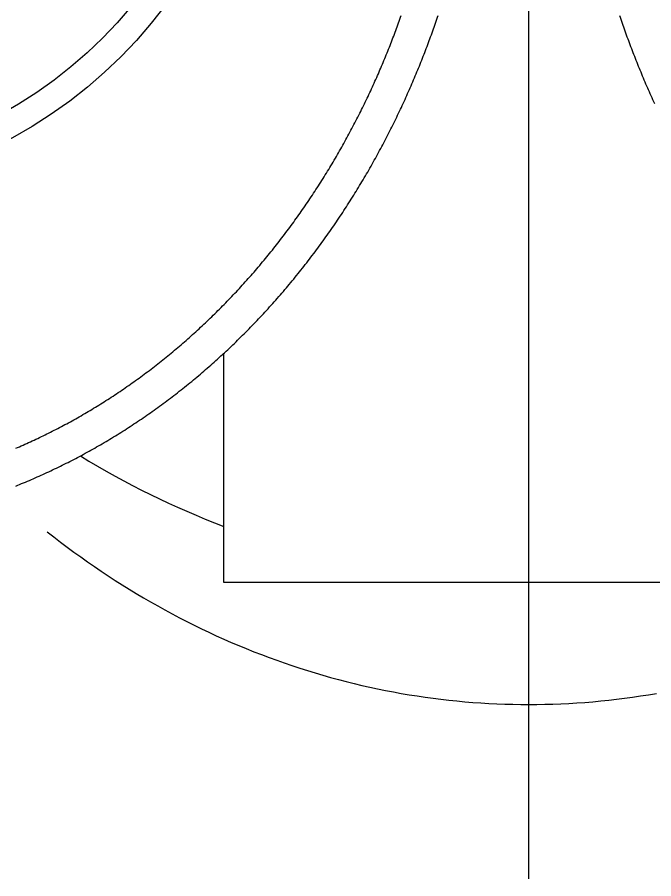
# Model space of a CAD drawing. Extents: x -34 to 19, y -49 to 62.
# Drawn here: x -5.87 to 1.43, y 35.21 to 45.09 of the extents above; entities that cross this region are included whole.
import ezdxf

# ---------------------------------------------------------------- set-up
doc = ezdxf.new("R2010")
doc.units = 0
doc.linetypes.add('CENTER', pattern=[50.8, 31.75, -6.35, 6.35, -6.35])
doc.layers.get('0').update_dxf_attribs({"linetype": 'CONTINUOUS'})
doc.layers.add('CENTER', color=1, linetype='CENTER')

msp = doc.modelspace()

# ---------------------------------------------------------------- linework, layer by layer
at = {"color": 7, "linetype": 'CONTINUOUS'}
for p, q in [((-3.5, 38.609363), (-3.5, 41.238584)), ((3.5, 38.609363), (-3.5, 38.609363))]:
    msp.add_line(p, q, dxfattribs=at)
at = {"color": 7}
for points in [[(-5.88912, 40.1485, 0), (-5.868, 40.1576, 0), (-5.84689, 40.1667, 0), (-5.8258, 40.1759, 0), (-5.80472, 40.1852, 0), (-5.78366, 40.1945, 0), (-5.76261, 40.204, 0), (-5.74157, 40.2135, 0), (-5.72055, 40.2231, 0), (-5.69954, 40.2327, 0), (-5.67855, 40.2425, 0), (-5.65758, 40.2523, 0), (-5.63662, 40.2622, 0), (-5.61568, 40.2721, 0), (-5.59475, 40.2822, 0), (-5.57384, 40.2923, 0), (-5.55295, 40.3025, 0), (-5.53207, 40.3128, 0), (-5.51121, 40.3232, 0), (-5.49036, 40.3336, 0), (-5.46953, 40.3441, 0), (-5.44872, 40.3547, 0), (-5.42793, 40.3654, 0), (-5.40716, 40.3761, 0), (-5.3864, 40.3869, 0), (-5.36566, 40.3978, 0), (-5.34494, 40.4088, 0), (-5.32423, 40.4198, 0), (-5.30355, 40.431, 0), (-5.28288, 40.4422, 0), (-5.26223, 40.4535, 0), (-5.2416, 40.4648, 0), (-5.22099, 40.4763, 0), (-5.2004, 40.4878, 0), (-5.17983, 40.4994, 0), (-5.15928, 40.5111, 0), (-5.13874, 40.5228, 0), (-5.11823, 40.5347, 0), (-5.09773, 40.5466, 0), (-5.07726, 40.5586, 0), (-5.0568, 40.5707, 0), (-5.03636, 40.5828, 0), (-5.01594, 40.595, 0), (-4.99554, 40.6074, 0), (-4.97516, 40.6197, 0), (-4.9548, 40.6322, 0), (-4.93447, 40.6448, 0), (-4.91415, 40.6574, 0), (-4.89386, 40.6701, 0), (-4.87359, 40.6829, 0), (-4.85334, 40.6957, 0), (-4.83311, 40.7087, 0), (-4.81291, 40.7217, 0), (-4.79273, 40.7348, 0), (-4.77257, 40.748, 0), (-4.75244, 40.7612, 0), (-4.73234, 40.7746, 0), (-4.71226, 40.788, 0), (-4.6922, 40.8015, 0), (-4.67217, 40.815, 0), (-4.65217, 40.8287, 0), (-4.63219, 40.8424, 0), (-4.61224, 40.8562, 0), (-4.59232, 40.87, 0), (-4.57243, 40.884, 0), (-4.55256, 40.898, 0), (-4.53272, 40.9121, 0), (-4.51291, 40.9263, 0), (-4.49313, 40.9405, 0), (-4.47338, 40.9549, 0), (-4.45366, 40.9693, 0), (-4.43397, 40.9837, 0), (-4.4143, 40.9983, 0), (-4.39467, 41.0129, 0), (-4.37508, 41.0276, 0), (-4.35551, 41.0424, 0), (-4.33597, 41.0573, 0), (-4.31647, 41.0722, 0), (-4.297, 41.0872, 0), (-4.27756, 41.1023, 0), (-4.25816, 41.1174, 0), (-4.23879, 41.1326, 0), (-4.21945, 41.1479, 0), (-4.20015, 41.1633, 0), (-4.18088, 41.1788, 0), (-4.16165, 41.1943, 0), (-4.14246, 41.2099, 0), (-4.1233, 41.2255, 0), (-4.10417, 41.2413, 0), (-4.08509, 41.2571, 0), (-4.06604, 41.273, 0), (-4.04702, 41.289, 0), (-4.02805, 41.305, 0), (-4.00911, 41.3211, 0), (-3.99021, 41.3373, 0), (-3.97135, 41.3535, 0), (-3.95253, 41.3698, 0), (-3.93375, 41.3862, 0), (-3.91502, 41.4027, 0), (-3.89633, 41.4192, 0), (-3.87768, 41.4358, 0), (-3.85907, 41.4525, 0), (-3.8405, 41.4692, 0), (-3.82198, 41.486, 0), (-3.80351, 41.5029, 0), (-3.78508, 41.5198, 0), (-3.76669, 41.5369, 0), (-3.74835, 41.5539, 0), (-3.73006, 41.5711, 0), (-3.71181, 41.5883, 0), (-3.6936, 41.6055, 0), (-3.67545, 41.6229, 0), (-3.65734, 41.6403, 0), (-3.63927, 41.6577, 0), (-3.62126, 41.6752, 0), (-3.60329, 41.6928, 0), (-3.58537, 41.7105, 0), (-3.5675, 41.7282, 0), (-3.54968, 41.746, 0), (-3.53191, 41.7638, 0), (-3.51419, 41.7817, 0), (-3.49652, 41.7996, 0), (-3.4789, 41.8177, 0), (-3.46132, 41.8357, 0), (-3.4438, 41.8539, 0), (-3.42634, 41.872, 0), (-3.40892, 41.8903, 0), (-3.39155, 41.9086, 0), (-3.37424, 41.927, 0), (-3.35698, 41.9454, 0), (-3.33978, 41.9639, 0), (-3.32262, 41.9824, 0), (-3.30552, 42.001, 0), (-3.28848, 42.0196, 0), (-3.27149, 42.0383, 0), (-3.25455, 42.0571, 0), (-3.23767, 42.0759, 0), (-3.22084, 42.0947, 0), (-3.20407, 42.1136, 0), (-3.18736, 42.1326, 0), (-3.1707, 42.1516, 0), (-3.1541, 42.1707, 0), (-3.13756, 42.1898, 0), (-3.12107, 42.209, 0), (-3.10464, 42.2282, 0), (-3.08827, 42.2474, 0), (-3.07196, 42.2668, 0), (-3.05571, 42.2861, 0), (-3.03951, 42.3055, 0), (-3.02338, 42.325, 0), (-3.0073, 42.3445, 0), (-2.99129, 42.3641, 0), (-2.97534, 42.3837, 0), (-2.95944, 42.4033, 0), (-2.94361, 42.423, 0), (-2.92784, 42.4428, 0), (-2.91213, 42.4626, 0), (-2.89649, 42.4824, 0), (-2.8809, 42.5023, 0), (-2.86538, 42.5222, 0), (-2.84992, 42.5421, 0), (-2.83452, 42.5621, 0), (-2.81919, 42.5822, 0), (-2.80392, 42.6023, 0), (-2.78871, 42.6224, 0), (-2.77356, 42.6426, 0), (-2.75848, 42.6628, 0), (-2.74346, 42.683, 0), (-2.7285, 42.7033, 0), (-2.71361, 42.7236, 0), (-2.69878, 42.744, 0), (-2.68401, 42.7643, 0), (-2.66931, 42.7848, 0), (-2.65467, 42.8052, 0), (-2.6401, 42.8257, 0), (-2.62559, 42.8463, 0), (-2.61114, 42.8668, 0), (-2.59676, 42.8874, 0), (-2.58244, 42.9081, 0), (-2.56819, 42.9287, 0), (-2.554, 42.9494, 0), (-2.53988, 42.9701, 0), (-2.52582, 42.9909, 0), (-2.51183, 43.0117, 0), (-2.4979, 43.0325, 0), (-2.48404, 43.0534, 0), (-2.47024, 43.0742, 0), (-2.45651, 43.0951, 0), (-2.44285, 43.1161, 0), (-2.42925, 43.137, 0), (-2.41571, 43.158, 0), (-2.40225, 43.179, 0), (-2.38884, 43.2001, 0), (-2.37551, 43.2211, 0), (-2.36224, 43.2422, 0), (-2.34904, 43.2633, 0), (-2.3359, 43.2845, 0), (-2.32283, 43.3056, 0), (-2.30983, 43.3268, 0), (-2.2969, 43.348, 0), (-2.28403, 43.3692, 0), (-2.27123, 43.3905, 0), (-2.2585, 43.4117, 0), (-2.24583, 43.433, 0), (-2.23323, 43.4543, 0), (-2.2207, 43.4756, 0), (-2.20824, 43.497, 0), (-2.19585, 43.5183, 0), (-2.18352, 43.5397, 0), (-2.17126, 43.5611, 0), (-2.15907, 43.5825, 0), (-2.14695, 43.6039, 0), (-2.1349, 43.6253, 0), (-2.12292, 43.6468, 0), (-2.111, 43.6683, 0), (-2.09916, 43.6897, 0), (-2.08738, 43.7112, 0), (-2.07567, 43.7327, 0), (-2.06403, 43.7542, 0), (-2.05246, 43.7758, 0), (-2.04096, 43.7973, 0), (-2.02952, 43.8188, 0), (-2.01816, 43.8404, 0), (-2.00686, 43.8619, 0), (-1.99563, 43.8835, 0), (-1.98447, 43.9051, 0), (-1.97338, 43.9267, 0), (-1.96235, 43.9483, 0), (-1.9514, 43.9699, 0), (-1.9405, 43.9915, 0), (-1.92968, 44.0131, 0), (-1.91893, 44.0347, 0), (-1.90824, 44.0563, 0), (-1.89762, 44.0779, 0), (-1.88706, 44.0996, 0), (-1.87657, 44.1212, 0), (-1.86615, 44.1428, 0), (-1.8558, 44.1645, 0), (-1.84551, 44.1861, 0), (-1.83529, 44.2078, 0), (-1.82513, 44.2294, 0), (-1.81504, 44.2511, 0), (-1.80502, 44.2727, 0), (-1.79506, 44.2944, 0), (-1.78517, 44.316, 0), (-1.77534, 44.3377, 0), (-1.76558, 44.3593, 0), (-1.75589, 44.381, 0), (-1.74626, 44.4026, 0), (-1.73669, 44.4243, 0), (-1.72719, 44.4459, 0), (-1.71776, 44.4676, 0), (-1.70839, 44.4892, 0), (-1.69908, 44.5109, 0), (-1.68984, 44.5325, 0), (-1.68066, 44.5542, 0), (-1.67155, 44.5758, 0), (-1.6625, 44.5974, 0), (-1.65352, 44.619, 0), (-1.6446, 44.6407, 0), (-1.63575, 44.6623, 0), (-1.62695, 44.6839, 0), (-1.61823, 44.7055, 0), (-1.60956, 44.7271, 0), (-1.60096, 44.7487, 0), (-1.59242, 44.7702, 0), (-1.58395, 44.7918, 0), (-1.57554, 44.8134, 0), (-1.56719, 44.8349, 0), (-1.5589, 44.8565, 0), (-1.55068, 44.878, 0), (-1.54252, 44.8995, 0), (-1.53442, 44.9211, 0), (-1.52639, 44.9426, 0), (-1.51842, 44.9641, 0), (-1.51051, 44.9855, 0), (-1.50266, 45.007, 0), (-1.49487, 45.0285, 0), (-1.48715, 45.0499, 0), (-1.47948, 45.0714, 0), (-1.47188, 45.0928, 0), (-1.46434, 45.1142, 0)], [(-5.88905, 39.7159, 0), (-5.86661, 39.7249, 0), (-5.84418, 39.734, 0), (-5.82176, 39.7431, 0), (-5.79936, 39.7524, 0), (-5.77697, 39.7617, 0), (-5.7546, 39.7711, 0), (-5.73225, 39.7806, 0), (-5.70991, 39.7902, 0), (-5.68759, 39.7998, 0), (-5.66528, 39.8095, 0), (-5.64299, 39.8193, 0), (-5.62072, 39.8292, 0), (-5.59846, 39.8392, 0), (-5.57622, 39.8493, 0), (-5.554, 39.8594, 0), (-5.5318, 39.8696, 0), (-5.50961, 39.8799, 0), (-5.48744, 39.8903, 0), (-5.46528, 39.9007, 0), (-5.44315, 39.9113, 0), (-5.42103, 39.9219, 0), (-5.39894, 39.9326, 0), (-5.37686, 39.9434, 0), (-5.3548, 39.9542, 0), (-5.33275, 39.9652, 0), (-5.31073, 39.9762, 0), (-5.28873, 39.9873, 0), (-5.26674, 39.9985, 0), (-5.24478, 40.0098, 0), (-5.22284, 40.0211, 0), (-5.20091, 40.0325, 0), (-5.17901, 40.044, 0), (-5.15712, 40.0556, 0), (-5.13526, 40.0673, 0), (-5.11342, 40.0791, 0), (-5.09159, 40.0909, 0), (-5.06979, 40.1028, 0), (-5.04801, 40.1148, 0), (-5.02626, 40.1269, 0), (-5.00452, 40.1391, 0), (-4.9828, 40.1513, 0), (-4.96111, 40.1636, 0), (-4.93944, 40.176, 0), (-4.91779, 40.1885, 0), (-4.89616, 40.2011, 0), (-4.87456, 40.2137, 0), (-4.85297, 40.2265, 0), (-4.8314, 40.2393, 0), (-4.80986, 40.2522, 0), (-4.78834, 40.2652, 0), (-4.76685, 40.2783, 0), (-4.74537, 40.2914, 0), (-4.72392, 40.3047, 0), (-4.7025, 40.318, 0), (-4.6811, 40.3314, 0), (-4.65972, 40.3449, 0), (-4.63837, 40.3584, 0), (-4.61704, 40.3721, 0), (-4.59574, 40.3858, 0), (-4.57447, 40.3996, 0), (-4.55322, 40.4135, 0), (-4.532, 40.4275, 0), (-4.51081, 40.4415, 0), (-4.48965, 40.4556, 0), (-4.46851, 40.4699, 0), (-4.4474, 40.4842, 0), (-4.42632, 40.4985, 0), (-4.40527, 40.513, 0), (-4.38426, 40.5275, 0), (-4.36327, 40.5421, 0), (-4.34231, 40.5568, 0), (-4.32138, 40.5716, 0), (-4.30048, 40.5864, 0), (-4.27962, 40.6014, 0), (-4.25878, 40.6164, 0), (-4.23798, 40.6315, 0), (-4.21722, 40.6466, 0), (-4.19648, 40.6619, 0), (-4.17578, 40.6772, 0), (-4.15511, 40.6926, 0), (-4.13448, 40.7081, 0), (-4.11388, 40.7236, 0), (-4.09332, 40.7393, 0), (-4.07279, 40.755, 0), (-4.0523, 40.7708, 0), (-4.03184, 40.7866, 0), (-4.01142, 40.8026, 0), (-3.99104, 40.8186, 0), (-3.97069, 40.8347, 0), (-3.95038, 40.8509, 0), (-3.93012, 40.8671, 0), (-3.90988, 40.8835, 0), (-3.88969, 40.8999, 0), (-3.86954, 40.9163, 0), (-3.84942, 40.9329, 0), (-3.82935, 40.9495, 0), (-3.80932, 40.9662, 0), (-3.78932, 40.983, 0), (-3.76937, 40.9999, 0), (-3.74946, 41.0168, 0), (-3.72959, 41.0338, 0), (-3.70977, 41.0509, 0), (-3.68998, 41.0681, 0), (-3.67025, 41.0853, 0), (-3.65055, 41.1026, 0), (-3.63091, 41.12, 0), (-3.61131, 41.1374, 0), (-3.59176, 41.1549, 0), (-3.57225, 41.1725, 0), (-3.55279, 41.1902, 0), (-3.53338, 41.2079, 0), (-3.51402, 41.2257, 0), (-3.4947, 41.2436, 0), (-3.47544, 41.2615, 0), (-3.45622, 41.2795, 0), (-3.43706, 41.2976, 0), (-3.41794, 41.3157, 0), (-3.39887, 41.3339, 0), (-3.37986, 41.3522, 0), (-3.36089, 41.3705, 0), (-3.34198, 41.3889, 0), (-3.32312, 41.4074, 0), (-3.30431, 41.4259, 0), (-3.28555, 41.4445, 0), (-3.26685, 41.4631, 0), (-3.24819, 41.4818, 0), (-3.2296, 41.5006, 0), (-3.21105, 41.5195, 0), (-3.19256, 41.5384, 0), (-3.17412, 41.5573, 0), (-3.15574, 41.5763, 0), (-3.13741, 41.5954, 0), (-3.11914, 41.6146, 0), (-3.10093, 41.6338, 0), (-3.08277, 41.653, 0), (-3.06466, 41.6724, 0), (-3.04662, 41.6917, 0), (-3.02863, 41.7112, 0), (-3.0107, 41.7307, 0), (-2.99282, 41.7502, 0), (-2.97501, 41.7698, 0), (-2.95725, 41.7895, 0), (-2.93955, 41.8092, 0), (-2.92191, 41.8289, 0), (-2.90434, 41.8488, 0), (-2.88682, 41.8686, 0), (-2.86936, 41.8886, 0), (-2.85196, 41.9086, 0), (-2.83462, 41.9286, 0), (-2.81735, 41.9487, 0), (-2.80013, 41.9688, 0), (-2.78298, 41.989, 0), (-2.76589, 42.0092, 0), (-2.74886, 42.0295, 0), (-2.7319, 42.0499, 0), (-2.715, 42.0703, 0), (-2.69816, 42.0907, 0), (-2.68139, 42.1112, 0), (-2.66468, 42.1317, 0), (-2.64803, 42.1523, 0), (-2.63145, 42.1729, 0), (-2.61494, 42.1936, 0), (-2.59849, 42.2143, 0), (-2.58211, 42.2351, 0), (-2.5658, 42.2559, 0), (-2.54955, 42.2767, 0), (-2.53336, 42.2976, 0), (-2.51725, 42.3186, 0), (-2.5012, 42.3395, 0), (-2.48521, 42.3606, 0), (-2.4693, 42.3816, 0), (-2.45345, 42.4027, 0), (-2.43766, 42.4239, 0), (-2.42195, 42.445, 0), (-2.4063, 42.4663, 0), (-2.39072, 42.4875, 0), (-2.3752, 42.5088, 0), (-2.35975, 42.5301, 0), (-2.34437, 42.5515, 0), (-2.32906, 42.5729, 0), (-2.31382, 42.5943, 0), (-2.29864, 42.6158, 0), (-2.28353, 42.6373, 0), (-2.26849, 42.6589, 0), (-2.25352, 42.6804, 0), (-2.23862, 42.702, 0), (-2.22378, 42.7237, 0), (-2.20902, 42.7454, 0), (-2.19432, 42.7671, 0), (-2.17969, 42.7888, 0), (-2.16513, 42.8106, 0), (-2.15064, 42.8323, 0), (-2.13622, 42.8542, 0), (-2.12187, 42.876, 0), (-2.10759, 42.8979, 0), (-2.09338, 42.9198, 0), (-2.07923, 42.9417, 0), (-2.06516, 42.9637, 0), (-2.05116, 42.9857, 0), (-2.03722, 43.0077, 0), (-2.02336, 43.0297, 0), (-2.00957, 43.0518, 0), (-1.99584, 43.0738, 0), (-1.98219, 43.0959, 0), (-1.96861, 43.1181, 0), (-1.9551, 43.1402, 0), (-1.94166, 43.1624, 0), (-1.92829, 43.1846, 0), (-1.91499, 43.2068, 0), (-1.90177, 43.229, 0), (-1.88861, 43.2512, 0), (-1.87553, 43.2735, 0), (-1.86251, 43.2958, 0), (-1.84957, 43.3181, 0), (-1.8367, 43.3404, 0), (-1.82391, 43.3627, 0), (-1.81118, 43.3851, 0), (-1.79853, 43.4074, 0), (-1.78595, 43.4298, 0), (-1.77344, 43.4522, 0), (-1.761, 43.4746, 0), (-1.74864, 43.497, 0), (-1.73635, 43.5195, 0), (-1.72413, 43.5419, 0), (-1.71198, 43.5643, 0), (-1.69991, 43.5868, 0), (-1.6879, 43.6093, 0), (-1.67597, 43.6318, 0), (-1.66411, 43.6542, 0), (-1.65233, 43.6767, 0), (-1.64061, 43.6992, 0), (-1.62897, 43.7217, 0), (-1.61739, 43.7443, 0), (-1.60589, 43.7668, 0), (-1.59446, 43.7893, 0), (-1.5831, 43.8118, 0), (-1.57181, 43.8344, 0), (-1.5606, 43.8569, 0), (-1.54945, 43.8795, 0), (-1.53837, 43.902, 0), (-1.52736, 43.9246, 0), (-1.51643, 43.9471, 0), (-1.50556, 43.9697, 0), (-1.49476, 43.9923, 0), (-1.48403, 44.0148, 0), (-1.47338, 44.0374, 0), (-1.46279, 44.06, 0), (-1.45227, 44.0826, 0), (-1.44182, 44.1051, 0), (-1.43144, 44.1277, 0), (-1.42113, 44.1503, 0), (-1.41088, 44.1728, 0), (-1.40071, 44.1954, 0), (-1.3906, 44.218, 0), (-1.38057, 44.2406, 0), (-1.3706, 44.2631, 0), (-1.3607, 44.2857, 0), (-1.35086, 44.3082, 0), (-1.3411, 44.3308, 0), (-1.3314, 44.3534, 0), (-1.32177, 44.3759, 0), (-1.31221, 44.3985, 0), (-1.30272, 44.421, 0), (-1.29329, 44.4435, 0), (-1.28393, 44.4661, 0), (-1.27464, 44.4886, 0), (-1.26541, 44.5111, 0), (-1.25625, 44.5336, 0), (-1.24716, 44.5561, 0), (-1.23814, 44.5786, 0), (-1.22918, 44.6011, 0), (-1.22028, 44.6236, 0), (-1.21146, 44.646, 0), (-1.2027, 44.6685, 0), (-1.194, 44.691, 0), (-1.18537, 44.7134, 0), (-1.17681, 44.7358, 0), (-1.16831, 44.7582, 0), (-1.15988, 44.7807, 0), (-1.15151, 44.803, 0), (-1.14321, 44.8254, 0), (-1.13497, 44.8478, 0), (-1.1268, 44.8702, 0), (-1.11869, 44.8925, 0), (-1.11065, 44.9148, 0), (-1.10267, 44.9372, 0), (-1.09476, 44.9595, 0), (-1.08691, 44.9818, 0), (-1.07912, 45.004, 0), (-1.0714, 45.0263, 0), (-1.06375, 45.0485, 0), (-1.05615, 45.0708, 0), (-1.04863, 45.093, 0), (-1.04116, 45.1152, 0)], [(1.0413, 45.1154, 0), (1.04876, 45.0932, 0), (1.05628, 45.071, 0), (1.06386, 45.0488, 0), (1.07151, 45.0265, 0), (1.07922, 45.0042, 0), (1.08699, 44.9819, 0), (1.09483, 44.9596, 0), (1.10274, 44.9373, 0), (1.11071, 44.915, 0), (1.11874, 44.8926, 0), (1.12684, 44.8702, 0), (1.135, 44.8479, 0), (1.14323, 44.8255, 0), (1.15152, 44.8031, 0), (1.15988, 44.7807, 0), (1.1683, 44.7583, 0), (1.1768, 44.7358, 0), (1.18535, 44.7134, 0), (1.19398, 44.691, 0), (1.20267, 44.6685, 0), (1.21142, 44.6461, 0), (1.22025, 44.6236, 0), (1.22914, 44.6011, 0), (1.2381, 44.5787, 0), (1.24712, 44.5562, 0), (1.25622, 44.5337, 0), (1.26538, 44.5111, 0), (1.27461, 44.4886, 0), (1.2839, 44.4661, 0), (1.29327, 44.4436, 0), (1.3027, 44.421, 0), (1.3122, 44.3985, 0), (1.32177, 44.3759, 0), (1.3314, 44.3534, 0), (1.34111, 44.3308, 0), (1.35088, 44.3082, 0), (1.36072, 44.2857, 0), (1.37063, 44.2631, 0), (1.38061, 44.2405, 0), (1.39065, 44.2179, 0), (1.40077, 44.1954, 0), (1.41095, 44.1728, 0), (1.4212, 44.1502, 0), (1.43152, 44.1276, 0), (1.44191, 44.105, 0)]]:
    msp.add_polyline3d(points, dxfattribs=at)
at = {"color": 7, "linetype": 'CONTINUOUS'}
msp.add_polyline3d([(-5.52727, 39.1918, 0), (-5.45138, 39.1321, 0), (-5.37501, 39.0733, 0), (-5.29817, 39.0153, 0), (-5.22085, 38.9581, 0), (-5.14307, 38.9018, 0), (-5.06483, 38.8464, 0), (-4.98615, 38.7918, 0), (-4.90702, 38.738, 0), (-4.82746, 38.6851, 0), (-4.74747, 38.6331, 0), (-4.66706, 38.5819, 0), (-4.58623, 38.5317, 0), (-4.505, 38.4823, 0), (-4.42336, 38.4338, 0), (-4.34134, 38.3861, 0), (-4.25893, 38.3394, 0), (-4.17614, 38.2936, 0), (-4.09298, 38.2486, 0), (-4.00946, 38.2046, 0), (-3.92559, 38.1615, 0), (-3.84136, 38.1193, 0), (-3.7568, 38.078, 0), (-3.6719, 38.0377, 0), (-3.58667, 37.9982, 0), (-3.50113, 37.9597, 0), (-3.41528, 37.9221, 0), (-3.32912, 37.8855, 0), (-3.24267, 37.8498, 0), (-3.15593, 37.815, 0), (-3.06891, 37.7812, 0), (-2.98162, 37.7483, 0), (-2.89407, 37.7164, 0), (-2.80626, 37.6854, 0), (-2.7182, 37.6554, 0), (-2.62989, 37.6263, 0), (-2.54136, 37.5982, 0), (-2.4526, 37.5711, 0), (-2.36362, 37.5449, 0), (-2.27443, 37.5197, 0), (-2.18504, 37.4955, 0), (-2.09546, 37.4723, 0), (-2.00569, 37.45, 0), (-1.91574, 37.4287, 0), (-1.82563, 37.4083, 0), (-1.73535, 37.389, 0), (-1.64491, 37.3706, 0), (-1.55434, 37.3532, 0), (-1.46362, 37.3368, 0), (-1.37277, 37.3214, 0), (-1.2818, 37.307, 0), (-1.19072, 37.2936, 0), (-1.09954, 37.2811, 0), (-1.00825, 37.2697, 0), (-0.916876, 37.2592, 0), (-0.82542, 37.2498, 0), (-0.733891, 37.2413, 0), (-0.642297, 37.2338, 0), (-0.550647, 37.2273, 0), (-0.458947, 37.2218, 0), (-0.367206, 37.2173, 0), (-0.275433, 37.2139, 0), (-0.183636, 37.2114, 0), (-0.091822, 37.2099, 0), (0, 37.2094, 0), (0.091822, 37.2099, 0), (0.183636, 37.2114, 0), (0.275433, 37.2139, 0), (0.367206, 37.2173, 0), (0.458947, 37.2218, 0), (0.550647, 37.2273, 0), (0.642297, 37.2338, 0), (0.733891, 37.2413, 0), (0.82542, 37.2498, 0), (0.916876, 37.2592, 0), (1.00825, 37.2697, 0), (1.09954, 37.2811, 0), (1.19072, 37.2936, 0), (1.2818, 37.307, 0), (1.37277, 37.3214, 0), (1.46362, 37.3368, 0)], dxfattribs=at)
for radius in [5.4, 5.1]:
    msp.add_circle((-8.5, 48.459363), radius, dxfattribs=at)
msp.add_arc((0, 48.459363), 9.85, 238.4977727, 249.1863324, dxfattribs=at)
at = {"layer": 'CENTER', "color": 1, "linetype": 'CENTER'}
msp.add_line((0, 35.209901), (0, 61.708825), dxfattribs=at)

doc.saveas('drawing.dxf')
